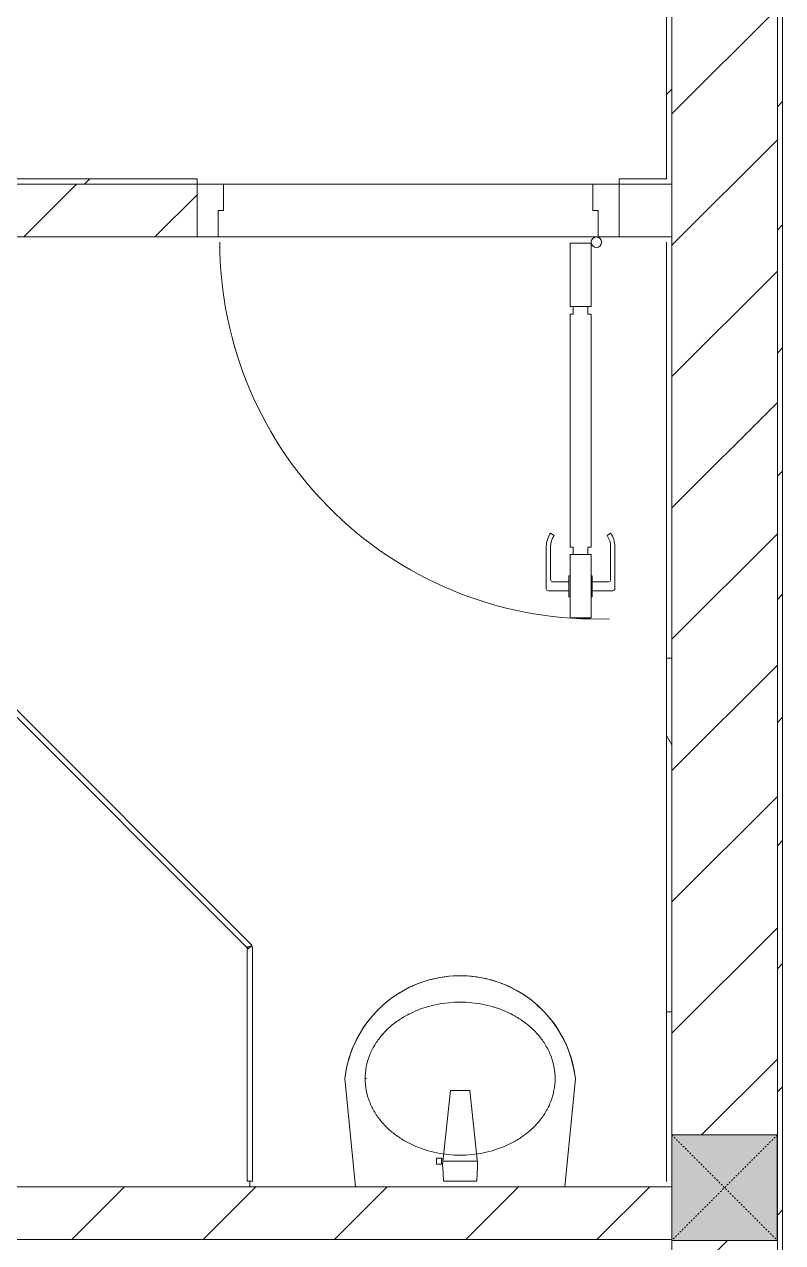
# Model space of a CAD drawing. Header units: millimetres. Extents: x 5356 to 209803, y -16346 to 109894.
# Drawn here: x 115025 to 116463, y 64831 to 67140 of the extents above; entities that cross this region are included whole.
import ezdxf

# ---------------------------------------------------------------- set-up
doc = ezdxf.new("R2010")
doc.units = ezdxf.units.MM
doc.linetypes.add('Dash', pattern=[6, 3, -3])
doc.linetypes.add('Grid Line', pattern=[22.225, 12.7, -3.175, 3.175, -3.175])
for name, color, linetype, lineweight in [('0-1', 7, 'Continuous', 5), ('A-DETL-GENF-1', 9, 'Continuous', 9), ('A-DOOR-1', 9, 'Continuous', 9), ('A-FLOR', 192, 'Continuous', 9), ('A-FLOR-1', 9, 'Continuous', 9), ('A-GLAZ-CURT-1', 9, 'Continuous', 9), ('A-WALL', 113, 'Continuous', 9), ('A-WALL-1', 253, 'Continuous', 18), ('A-WALL-2', 9, 'Continuous', 9), ('A-WALL-3', 113, 'Continuous', 18), ('A-WALL-PATT-1', 10, 'Continuous', 9), ('A-WALL-PATT-2', 9, 'Continuous', 9), ('A-WALL-PATT-3', 111, 'Continuous', 9), ('I-WALL-1', 253, 'Continuous', 18), ('I-WALL-3', 2, 'Continuous', 18), ('P-SANR-FIXT-1', 9, 'Continuous', 9), ('P-SANR-FIXT-2', 221, 'Continuous', 9), ('S-COLS', 52, 'Continuous', 9), ('S-COLS-1', 254, 'Continuous', 5), ('S-COLS-4', 52, 'Continuous', 18), ('S-COLS-5', 52, 'Dash', 9), ('S-COLS-HDLN', 52, 'Dash', 9), ('S-GRID-1', 1, 'Grid Line', 9)]:
    doc.layers.add(name, color=color, linetype=linetype, lineweight=lineweight)
pattern_1 = [(45, (0, 0), (-124.4508, 124.4508), [])]
pattern_2 = [(45, (0, 0), (-116.67262, 116.67262), [])]

# ---------------------------------------------------------------- blocks, each defined once
blk = doc.blocks.new('DOOR_CW_01 CANH MO-PANEL KINH - DIG_02-800x2200-CỬA NHÔM KÍNH-400864-TKCS_MB ĐỊNH VỊ MỐC TỌA ĐỘ CÔNG TRÌNH')
at = {"layer": 'A-DETL-GENF-1'}
for p, q in [((-347, 772), (-307, 772)), ((-347, 652), (-347, 772)), ((-307, 772), (-307, 652)), ((-392, 637), (-392, 716.5)), ((-349, 720.5), (-388, 720.5)), ((-349, 731.8), (-347, 731.8)), ((-349, 692.2), (-349, 731.8)), ((-347, 692.2), (-347, 731.8)), ((-307, 692.2), (-307, 731.8)), ((-305, 731.8), (-307, 731.8)), ((-305, 692.2), (-305, 731.8)), ((-305, 720.5), (-266, 720.5)), ((-262, 637), (-262, 716.5)), ((-384, 699.5), (-384, 637)), ((-349, 703.5), (-380, 703.5)), ((-305, 703.5), (-274, 703.5)), ((-270, 699.5), (-270, 637)), ((-347, 692.2), (-349, 692.2)), ((-307, 692.2), (-305, 692.2)), ((-307, 652), (-347, 652)), ((-313, 652), (-341, 652)), ((-341, 652), (-341, 638)), ((-313, 638), (-313, 652)), ((-347, 638), (-341, 638)), ((-347, 638), (-347, 196)), ((-307, 638), (-313, 638)), ((-307, 196), (-307, 638)), ((-383.9, 611.2), (-377.3, 615.8)), ((-270.1, 611.2), (-276.7, 615.8)), ((-347, 196), (-341, 196)), ((-341, 196), (-341, 182)), ((-307, 196), (-313, 196)), ((-313, 182), (-313, 196)), ((-307, 182), (-347, 182)), ((-347, 182), (-347, 62)), ((-341, 182), (-313, 182)), ((-307, 62), (-307, 182)), ((-347, 62), (-307, 62))]:
    blk.add_line(p, q, dxfattribs=at)
blk.add_circle((-357, 60), 10, dxfattribs=at)
for centre, radius, start, end in [((-357, 60), 714, 360, 92), ((-388, 716.5), 4, 90, 180), ((-266, 716.5), 4, 0, 90), ((-380, 699.5), 4, 90, 180), ((-274, 699.5), 4, 0, 90), ((-347, 637), 45, 180, 215), ((-347, 637), 37, 180, 215), ((-307, 637), 37, 325, 0), ((-307, 637), 45, 325, 0)]:
    blk.add_arc(centre, radius, start, end, dxfattribs=at)
at = {"layer": 'A-DOOR-1'}
for p, q in [((-360, 50), (-400, 50)), ((-400, 50), (-400, -50)), ((-360, 0), (-360, 50)), ((-357, 50), (-332, 50)), ((400, 50), (360, 50)), ((360, 50), (360, 0)), ((400, -50), (400, 50)), ((-350, 0), (-360, 0)), ((-350, -50), (-350, 0)), ((360, 0), (350, 0)), ((350, 0), (350, -50)), ((-400, -50), (-350, -50)), ((350, -50), (400, -50))]:
    blk.add_line(p, q, dxfattribs=at)
blk = doc.blocks.new('bonruatreo - Chậu rửa-348246-TKCS_MB ĐỊNH VỊ MỐC TỌA ĐỘ CÔNG TRÌNH')
at = {"layer": 'P-SANR-FIXT-1'}
for p, q in [((-218.6, 205), (-198.4, 0)), ((-177.8, 205), (-180.6, 205)), ((198.4, 0), (218.6, 205)), ((-198.4, 0), (198.4, 0)), ((165, 0), (-165, 0))]:
    blk.add_line(p, q, dxfattribs=at)
at = {"layer": 'P-SANR-FIXT-1', "flags": 128}
blk.add_lwpolyline([(-218.6, 205), (-217.4, 213.7), (-215.9, 222.4), (-214, 231), (-211.8, 239.5), (-209.3, 247.9), (-206.4, 256.2), (-203.2, 264.4), (-199.6, 272.5), (-195.8, 280.4), (-191.6, 288.1), (-187.1, 295.7), (-182.3, 303.1), (-177.3, 310.3), (-171.9, 317.3), (-166.3, 324.1), (-160.4, 330.6), (-154.2, 336.9), (-147.8, 342.9), (-141.2, 348.7), (-134.3, 354.2), (-127.3, 359.4), (-120, 364.4), (-112.5, 369), (-104.9, 373.4), (-97.1, 377.4), (-89.1, 381.2), (-81, 384.6), (-72.7, 387.6), (-64.4, 390.4), (-55.9, 392.8), (-47.3, 394.8), (-38.7, 396.6), (-30, 397.9), (-21.3, 399), (-12.5, 399.6), (-3.7, 400), (5.1, 399.9), (13.9, 399.6), (22.6, 398.8), (31.4, 397.8), (40.1, 396.3), (48.7, 394.5), (57.2, 392.4), (65.7, 390), (74, 387.2), (82.2, 384.1), (90.3, 380.6), (98.3, 376.8), (106.1, 372.7), (113.7, 368.3), (121.1, 363.6), (128.4, 358.7), (135.4, 353.4), (142.2, 347.8), (148.8, 342), (155.2, 335.9), (161.3, 329.6), (167.2, 323), (172.8, 316.2), (178.1, 309.2), (183.1, 302), (187.8, 294.6), (192.2, 287), (196.4, 279.2), (200.2, 271.3), (203.7, 263.2), (206.8, 255), (209.7, 246.6), (212.2, 238.2), (214.3, 229.7), (216.1, 221.1), (217.6, 212.4), (218.6, 205)], dxfattribs=at)
at = {"layer": 'P-SANR-FIXT-1'}
blk.add_arc((0, 180), 220, 6.525, 173.475, dxfattribs=at)
for points in [[(-180, 205), (-180, 212.4), (-178.6, 227.3), (-172.4, 248.8), (-162.5, 268.9), (-149.4, 287), (-133.8, 303), (-116.1, 316.6), (-96.9, 327.9), (-76.5, 336.8), (-55.2, 343.5), (-33.3, 347.9), (-11.2, 350.1), (11.1, 350.1), (33.3, 347.9), (55.2, 343.5), (76.5, 336.8), (96.9, 327.9), (116.1, 316.6), (133.8, 302.9), (149.5, 287), (162.5, 268.8), (172.4, 248.8), (178.6, 227.3), (180, 212.4), (180, 205)], [(180, 205), (180, 197.6), (178.6, 182.7), (172.4, 161.2), (162.5, 141.2), (149.5, 123), (133.8, 107.1), (116.1, 93.4), (96.9, 82.1), (76.5, 73.2), (55.2, 66.5), (33.3, 62.1), (11.1, 59.9), (-11.2, 59.9), (-33.3, 62.1), (-55.2, 66.5), (-76.5, 73.2), (-96.9, 82.1), (-116.1, 93.4), (-133.8, 107), (-149.4, 123), (-162.5, 141.1), (-172.4, 161.2), (-178.6, 182.7), (-180, 197.6), (-180, 205)]]:
    blk.add_open_spline(points, degree=3, dxfattribs=at)
at = {"layer": 'P-SANR-FIXT-2'}
for p, q in [((-18.5, 182.5), (-32.2, 52.9)), ((18.5, 182.5), (-18.5, 182.5)), ((33, 45.4), (18.5, 182.5)), ((-35.6, 54.2), (-44.7, 54.2)), ((-44.7, 54.2), (-44.7, 42.8)), ((-35.6, 52.9), (-35.6, 54.2)), ((-32.2, 52.9), (-35.6, 52.9)), ((-35.6, 44.2), (-35.6, 52.9)), ((-32.2, 52.9), (-33.1, 44.2)), ((32.7, 48.5), (-32.7, 48.5)), ((-44.7, 42.8), (-35.6, 42.8)), ((-35.6, 42.8), (-35.6, 44.2)), ((-35.6, 44.2), (-33.1, 44.2)), ((-33, 37.3), (-31.4, 12.2)), ((31.4, 12.2), (33, 37.3)), ((-30.2, 11), (30.2, 11))]:
    blk.add_line(p, q, dxfattribs=at)
for centre, radius, start, end in [((5.5, 41.4), 38.7, 175.8543, 186.034), ((-5.5, 41.4), 38.7, 353.966, 6.034), ((-30.1, 12.3), 1.3, 183.5997, 268.7722), ((30.1, 12.3), 1.3, 271.2278, 356.4003)]:
    blk.add_arc(centre, radius, start, end, dxfattribs=at)
blk = doc.blocks.new('System Panel - Glazed-840186-TKCS_MB ĐỊNH VỊ MỐC TỌA ĐỘ CÔNG TRÌNH')
at = {"layer": 'A-GLAZ-CURT-1'}
for p, q in [((222.1, 5), (-222.1, 5)), ((-222.1, 5), (-222.1, -5)), ((222.1, -5), (222.1, 5)), ((-222.1, -5), (222.1, -5))]:
    blk.add_line(p, q, dxfattribs=at)
blk = doc.blocks.new('System Panel - Glazed-579379-TKCS_MB ĐỊNH VỊ MỐC TỌA ĐỘ CÔNG TRÌNH')
at = {"layer": 'A-GLAZ-CURT-1'}
for p, q in [((350.6, 5), (-350.6, 5)), ((-350.6, 5), (-350.6, -5)), ((350.6, -5), (350.6, 5)), ((-350.6, -5), (350.6, -5))]:
    blk.add_line(p, q, dxfattribs=at)
blk = doc.blocks.new('NCV_TKTC_TANG 1_rvt-1-TKCS_MB ĐỊNH VỊ MỐC TỌA ĐỘ CÔNG TRÌNH')
at = {"layer": 'A-WALL-PATT-1'}
h = blk.add_hatch(dxfattribs=at)
h.set_pattern_fill('FP_2', color=256, style=0, pattern_type=2)
h.set_pattern_definition(pattern_1)
h.paths.add_polyline_path([(116152.6, 66736.9), (116252.6, 66736.9), (116252.6, 66836.9), (116152.6, 66836.9), (116152.6, 66786.9)])
h.paths.add_polyline_path([(115352.6, 66736.9), (115352.6, 66836.9), (114252.1, 66836.9), (114252.6, 66736.9), (114295.4, 66736.9)])
h = blk.add_hatch(dxfattribs=at)
h.set_pattern_fill('FP_4', color=256, style=0, pattern_type=2)
h.set_pattern_definition([(0, (0, 0), (894.08, 223.52), [73.762, -596.798, 73.762, -596.798, -3576.32]), (0, (0, 0), (894.08, 223.52), [-1341.12, 73.762, -1267.358, 73.762, -596.798, -1564.64]), (0, (0, 0), (894.08, 223.52), [-3352.8, 73.762, -373.278, 73.762, -1043.838]), (120, (335.28, 111.76), (-640.614, 662.536), [73.762, -596.798, 73.762, -4173.118]), (120, (335.28, 111.76), (-640.614, 662.536), [-744.322, -596.798, 73.762, -1267.358, -2235.2]), (120, (335.28, 111.76), (-640.614, 662.536), [-2682.24, 73.762, -596.798, 73.762, -1490.878]), (120, (335.28, 111.76), (-640.614, 662.536), [-3426.562, -373.278, 73.762, -1043.838]), (240, (447.04, 558.8), (-253.466, -886.056), [73.762, -596.798, 73.762, -4173.118]), (240, (447.04, 558.8), (-253.466, -886.056), [-744.322, -596.798, 73.762, -1267.358, -2235.2]), (240, (447.04, 558.8), (-253.466, -886.056), [-2682.24, 73.762, -596.798, 73.762, -1490.878]), (240, (447.04, 558.8), (-253.466, -886.056), [-3426.562, -373.278, 73.762, -1043.838])])
h.paths.add_polyline_path([(116242.6, 64936.9), (116252.6, 64936.9), (116252.6, 66726.9), (116242.6, 66726.9), (116242.6, 64946.9)])
h = blk.add_hatch(dxfattribs=at)
h.set_pattern_fill('FP_2', color=256, style=0, pattern_type=2)
h.set_pattern_definition(pattern_1)
h.paths.add_polyline_path([(116111.1, 64836.9), (116252.6, 64836.9), (116252.6, 64936.9), (114252.6, 64936.9), (114252.6, 64836.9), (115505.9, 64836.9)])
h.paths.add_polyline_path([(114152.6, 64836.9), (114152.6, 64936.9), (111852.5, 64936.9), (111852.5, 64836.9), (113690.2, 64836.9)])
at = {"layer": 'A-WALL-PATT-2'}
h = blk.add_hatch(dxfattribs=at)
h.set_pattern_fill('FP_3', color=256, style=0, pattern_type=2)
h.set_pattern_definition(pattern_2)
h.paths.add_polyline_path([(116242.6, 66846.9), (116252.6, 66846.9), (116252.6, 69761.9), (116242.6, 69761.9), (116242.6, 68471.9)])
h = blk.add_hatch(dxfattribs=at)
h.set_pattern_fill('FP_3', color=256, style=0, pattern_type=2)
h.set_pattern_definition(pattern_2)
h.paths.add_polyline_path([(116252.6, 66836.9), (116252.6, 66846.9), (116152.6, 66846.9), (116152.6, 66836.9)])
h.paths.add_polyline_path([(113085, 66836.9), (115352.6, 66836.9), (115352.6, 66846.9), (111852.6, 66846.9), (111852.6, 66836.9), (111874.6, 66836.9)])
h = blk.add_hatch(dxfattribs=at)
h.set_pattern_fill('FP_3', color=256, style=0, pattern_type=2)
h.set_pattern_definition(pattern_2)
h.paths.add_polyline_path([(116252.6, 61961.9), (116252.6, 62061.9), (116242.6, 62061.9), (116242.6, 61961.9)])
h.paths.add_polyline_path([(116242.6, 63151.9), (116252.6, 63151.9), (116252.6, 64836.9), (116242.6, 64836.9), (116242.6, 64526.9)])
at = {"layer": 'A-FLOR-1'}
for p, q in [((116102.6, 66837), (115402.6, 66837)), ((115402.6, 66836.9), (116102.6, 66836.9)), ((115392.6, 66737), (116112.6, 66737)), ((116252.6, 66726.9), (116252.6, 66736.9)), ((115452.6, 64947.3), (115452.6, 64936.9))]:
    blk.add_line(p, q, dxfattribs=at)
at = {"layer": 'A-WALL-1'}
for p, q in [((116252.6, 66736.9), (116252.6, 66836.9)), ((115652.8, 64936.9), (114252.6, 64936.9)), ((116252.6, 64936.9), (116049.6, 64936.9)), ((116252.6, 64836.9), (116252.6, 64936.9)), ((114252.6, 64836.9), (116252.6, 64836.9))]:
    blk.add_line(p, q, dxfattribs=at)
at = {"layer": 'A-WALL-2'}
for p, q in [((115352.6, 66836.9), (114252.1, 66836.9)), ((114252.1, 66836.9), (115352.6, 66836.9)), ((115402.6, 66836.9), (116102.6, 66836.9)), ((116252.6, 66836.9), (116152.6, 66836.9)), ((116152.6, 66836.9), (116252.6, 66836.9)), ((114252.6, 66736.9), (115352.6, 66736.9)), ((116152.6, 66736.9), (116252.6, 66736.9))]:
    blk.add_line(p, q, dxfattribs=at)
at = {"layer": 'I-WALL-1'}
for p, q in [((116242.6, 69751.9), (116242.6, 66846.9)), ((116252.6, 66846.9), (116252.6, 69761.9)), ((115352.6, 66846.9), (111862.6, 66846.9)), ((115352.6, 66836.9), (115352.6, 66846.9)), ((116242.6, 66846.9), (116152.6, 66846.9)), ((116152.6, 66846.9), (116152.6, 66836.9)), ((116252.6, 66836.9), (116252.6, 66846.9)), ((116242.6, 66726.9), (116242.6, 64946.9)), ((116252.6, 64936.9), (116252.6, 66726.9)), ((116242.6, 64936.9), (116252.6, 64936.9)), ((116252.6, 64836.9), (116242.6, 64836.9)), ((116252.6, 63151.9), (116252.6, 64836.9))]:
    blk.add_line(p, q, dxfattribs=at)
at = {"layer": 'A-DOOR-1', "rotation": 180}
blk.add_blockref('DOOR_CW_01 CANH MO-PANEL KINH - DIG_02-800x2200-CỬA NHÔM KÍNH-400864-TKCS_MB ĐỊNH VỊ MỐC TỌA ĐỘ CÔNG TRÌNH', (115752.6, 66786.9), dxfattribs=at)
at = {"layer": 'A-GLAZ-CURT-1'}
for name, p, rotation in [('System Panel - Glazed-579379-TKCS_MB ĐỊNH VỊ MỐC TỌA ĐỘ CÔNG TRÌNH', (115204.7, 65639.5), 134.9999999999999), ('System Panel - Glazed-840186-TKCS_MB ĐỊNH VỊ MỐC TỌA ĐỘ CÔNG TRÌNH', (115452.6, 65169.5), 89.9999999999999)]:
    blk.add_blockref(name, p, dxfattribs=dict(at, rotation=rotation))
at = {"layer": 'P-SANR-FIXT-1'}
blk.add_blockref('bonruatreo - Chậu rửa-348246-TKCS_MB ĐỊNH VỊ MỐC TỌA ĐỘ CÔNG TRÌNH', (115851.2, 64936.9), dxfattribs=at)
blk = doc.blocks.new('G1_SOF - BO TRU - 200x200-3051103-TKCS_MB ĐỊNH VỊ MỐC TỌA ĐỘ CÔNG TRÌNH')
at = {"layer": 'S-COLS-HDLN'}
for p, q in [((-100, -100), (100, 100)), ((100, -100), (-100, 100))]:
    blk.add_line(p, q, dxfattribs=at)

msp = doc.modelspace()

# ---------------------------------------------------------------- hatches: boundary and pattern name
at = {"layer": 'A-WALL-PATT-3'}
h = msp.add_hatch(dxfattribs=at)
h.set_pattern_fill('FP_8', color=256, style=0, pattern_type=2)
h.set_pattern_definition(pattern_2)
h.paths.add_polyline_path([(116462.6, 49161.9), (116462.6, 51761.9), (116452.6, 51761.9), (116452.6, 49161.9)])
h.paths.add_polyline_path([(116452.6, 52751.9), (116462.6, 52751.9), (116462.6, 53861.9), (116452.6, 53861.9), (116452.6, 53361.9)])
h.paths.add_polyline_path([(116452.6, 54951.9), (116462.6, 54951.9), (116462.6, 62061.9), (116452.6, 62061.9), (116452.6, 56635.3)])
h.paths.add_polyline_path([(116452.6, 63151.9), (116462.6, 63151.9), (116462.6, 70111.9), (116452.6, 70111.9), (116452.6, 64526.9)])
h = msp.add_hatch(dxfattribs=at)
h.set_pattern_fill('FP_1', color=256, style=0, pattern_type=2)
h.set_pattern_definition(pattern_1)
h.paths.add_polyline_path([(116292.6, 61911.9), (116452.6, 61911.9), (116452.6, 62061.9), (116252.6, 62061.9), (116252.6, 61911.9)])
h.paths.add_polyline_path([(116452.6, 63151.9), (116452.6, 64835.3), (116252.6, 64835.3), (116252.6, 63151.9), (116292.6, 63151.9)])
h.paths.add_polyline_path([(116252.6, 65035.3), (116452.6, 65035.3), (116452.6, 69761.9), (116252.6, 69761.9), (116252.6, 65513.1)])
at = {"layer": 'S-COLS-1'}
msp.add_hatch(color=256, dxfattribs=at).paths.add_polyline_path([(116252.5, 64835.3), (116452.5, 64835.3), (116452.5, 65035.3), (116252.5, 65035.3)])

# ---------------------------------------------------------------- linework, layer by layer
at = {"layer": 'A-FLOR'}
msp.add_line((116452.6, 65035.3), (116452.6, 64835.3), dxfattribs=at)
at = {"layer": 'A-WALL'}
for p, q in [((116452.6, 65035.3), (116452.6, 69761.9)), ((116452.6, 69761.9), (116452.6, 65035.3)), ((116252.6, 65035.3), (116452.6, 65035.3)), ((116452.6, 64835.3), (116252.6, 64835.3)), ((116452.6, 63151.9), (116452.6, 64835.3)), ((116452.6, 64835.3), (116452.6, 63151.9))]:
    msp.add_line(p, q, dxfattribs=at)
at = {"layer": 'A-WALL-3'}
for p, q in [((116252.6, 69761.9), (116252.6, 65035.3)), ((116252.6, 64835.3), (116252.6, 63151.9))]:
    msp.add_line(p, q, dxfattribs=at)
at = {"layer": 'I-WALL-3'}
for p, q in [((116462.6, 63151.9), (116462.6, 70111.9)), ((116452.6, 65035.3), (116452.6, 64835.3))]:
    msp.add_line(p, q, dxfattribs=at)
at = {"layer": 'S-COLS'}
for p, q in [((116452.5, 65035.3), (116252.5, 65035.3)), ((116252.5, 64835.3), (116452.5, 64835.3))]:
    msp.add_line(p, q, dxfattribs=at)
at = {"layer": 'S-COLS-4'}
for p, q in [((116252.5, 65035.3), (116252.5, 64835.3)), ((116452.5, 64835.3), (116452.5, 65035.3))]:
    msp.add_line(p, q, dxfattribs=at)
at = {"layer": 'S-GRID-1'}
msp.add_line((116452.6, 20960.6), (116452.6, 80482.7), dxfattribs=at)

# ---------------------------------------------------------------- block references
at = {"layer": '0-1'}
msp.add_blockref('NCV_TKTC_TANG 1_rvt-1-TKCS_MB ĐỊNH VỊ MỐC TỌA ĐỘ CÔNG TRÌNH', (0, 0), dxfattribs=at)
at = {"layer": 'S-COLS-5', "rotation": 180}
msp.add_blockref('G1_SOF - BO TRU - 200x200-3051103-TKCS_MB ĐỊNH VỊ MỐC TỌA ĐỘ CÔNG TRÌNH', (116352.5, 64935.3), dxfattribs=at)

doc.saveas('drawing.dxf')
